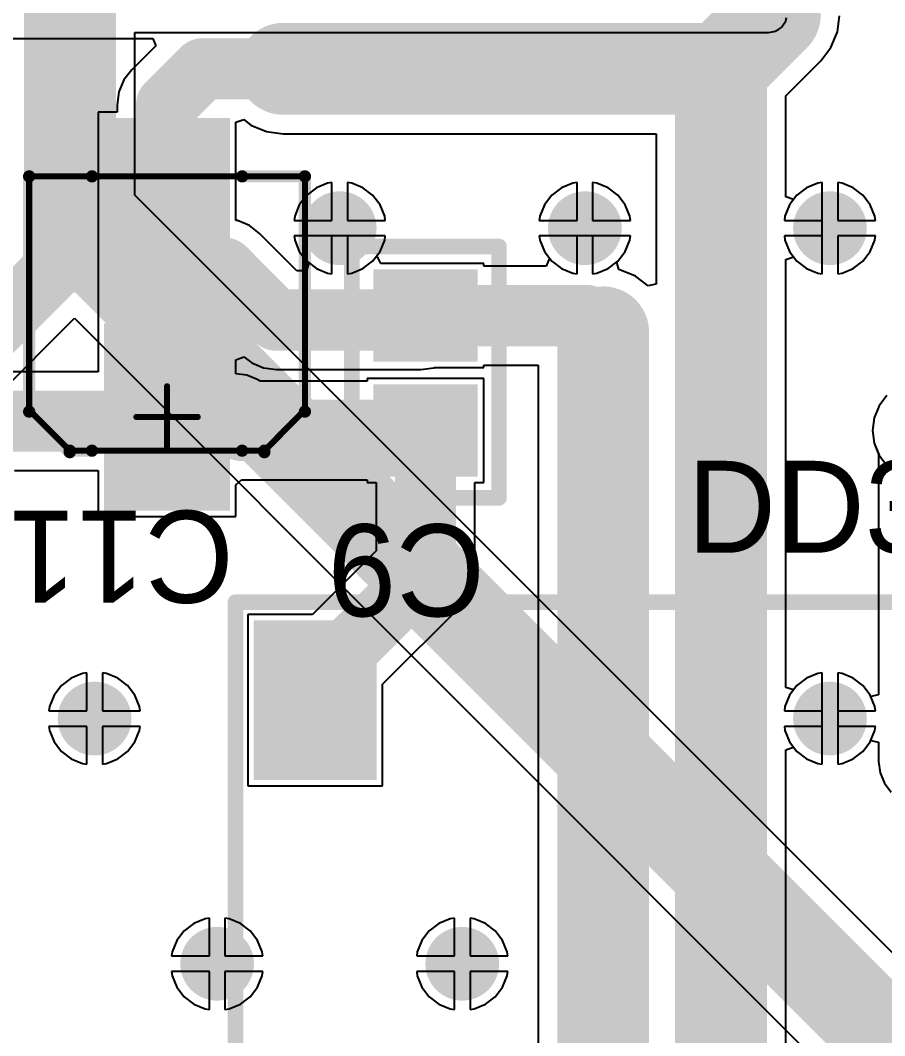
# Model space of a CAD drawing. Header units: millimetres. Extents: x -37 to 96, y -3 to 87.
# Drawn here: x 6.39 to 20.49, y 13.83 to 30.39 of the extents above; entities that cross this region are included whole.
import ezdxf

# ---------------------------------------------------------------- set-up
doc = ezdxf.new("R2010")
doc.units = ezdxf.units.MM
for name, color, linetype in [('BottomLayer', 5, 'Continuous'), ('BottomSolder', 6, 'Continuous'), ('Mechanical13', 56, 'Continuous'), ('Mechanical15', 56, 'Continuous'), ('MultiLayer', 9, 'Continuous'), ('TopLayer', 1, 'Continuous'), ('TopOverlay', 2, 'Continuous'), ('TopPaste', 8, 'Continuous'), ('TopSolder', 216, 'Continuous'), ('ViaHoleLayer', 16, 'Continuous')]:
    doc.layers.add(name, color=color, linetype=linetype)

# ---------------------------------------------------------------- blocks, each defined once
blk = doc.blocks.new('CAPAE4643X46M_2')
at = {"layer": 'Mechanical13', "const_width": 0.0999998}
for points in [[(0.11250168, 2.25000058), (-0.5499989, 1.5875)], [(0.08750045999999999, 2.25000058), (3.925001039999999, 2.25000058)], [(3.925001039999999, 2.25000058), (3.925001039999999, -2.25000058)], [(-0.5499989, 1.5875), (-0.5499989, -1.5875)], [(-0.5499989, -1.5875), (0.11250168, -2.25000058)], [(0.08750045999999999, -2.25000058), (3.925001039999999, -2.25000058)]]:
    blk.add_lwpolyline(points, dxfattribs=at)
at = {"layer": 'Mechanical13', "const_width": 0.0499999}
for points in [[(0.06250177999999999, 2.25000058, 1), (0.11249914, 2.25000058, 1)], [(0.087503, 2.25000058, 1), (0.13750036, 2.25000058, 1)], [(3.90000236, 2.25000058, 1), (3.94999972, 2.25000058, 1)], [(3.90000236, 2.25000058, 1), (3.94999972, 2.25000058, 1)], [(-0.57499758, 1.5875, 1), (-0.52500022, 1.5875, 1)], [(-0.57499758, 1.5875, 1), (-0.52500022, 1.5875, 1)], [(-0.57499758, -1.5875, 1), (-0.52500022, -1.5875, 1)], [(-0.57499758, -1.5875, 1), (-0.52500022, -1.5875, 1)], [(0.06250177999999999, -2.25000058, 1), (0.11249914, -2.25000058, 1)], [(0.087503, -2.25000058, 1), (0.13750036, -2.25000058, 1)], [(3.90000236, -2.25000058, 1), (3.94999972, -2.25000058, 1)], [(3.90000236, -2.25000058, 1), (3.94999972, -2.25000058, 1)]]:
    blk.add_lwpolyline(points, format="xyb", close=True, dxfattribs=at)
at = {"layer": 'Mechanical15', "const_width": 0.0999998}
for points in [[(0, 0.499999), (0, -0.50000154)], [(-0.50000154, 0), (0.499999, 0)]]:
    blk.add_lwpolyline(points, dxfattribs=at)
at = {"layer": 'Mechanical15', "const_width": 0.0499999}
for points in [[(-0.02499868, 0.499999, 1), (0.02499868, 0.499999, 1)], [(-0.52500022, 0, 1), (-0.47500286, 0, 1)], [(0.47500032, 0, 1), (0.5249976799999999, 0, 1)], [(-0.02499868, -0.50000154, 1), (0.02499868, -0.50000154, 1)]]:
    blk.add_lwpolyline(points, format="xyb", close=True, dxfattribs=at)
at = {"layer": 'TopLayer'}
for points in [[(1.42499842, -0.9249994199999999), (1.42499842, 0.9249994199999999), (-1.42499842, -0.9249994199999999), (-1.42499842, 0.9249994199999999)], [(4.77499934, -0.9249994199999999), (4.77499934, 0.9249994199999999), (1.9250025, -0.9249994199999999), (1.9250025, 0.9249994199999999)]]:
    blk.add_solid(points, dxfattribs=at)
at = {"layer": 'TopOverlay', "const_width": 0.1999996}
for points in [[(0.08750045999999999, 2.25000058), (-0.57500012, 1.5875)], [(0.08750045999999999, 2.25000058), (3.925001039999999, 2.25000058)], [(3.925001039999999, 2.25000058), (3.925001039999999, 1.22499882)], [(-0.5499989, 1.5875), (-0.5499989, 1.22499882)], [(-0.5499989, -1.22500136), (-0.5499989, -1.5875)], [(3.925001039999999, -1.22500136), (3.925001039999999, -2.25000058)], [(-0.57500012, -1.5875), (0.08750045999999999, -2.25000058)], [(0.08750045999999999, -2.25000058), (3.925001039999999, -2.25000058)]]:
    blk.add_lwpolyline(points, dxfattribs=at)
at = {"layer": 'TopOverlay', "const_width": 0.0999998}
for points in [[(0.03750056, 2.25000058, 1), (0.13750036, 2.25000058, 1)], [(0.03750056, 2.25000058, 1), (0.13750036, 2.25000058, 1)], [(3.87500114, 2.25000058, 1), (3.97500094, 2.25000058, 1)], [(3.87500114, 2.25000058, 1), (3.97500094, 2.25000058, 1)], [(-0.62500002, 1.5875, 1), (-0.52500022, 1.5875, 1)], [(-0.5999987999999999, 1.5875, 1), (-0.499999, 1.5875, 1)], [(-0.5999987999999999, 1.22499882, 1), (-0.499999, 1.22499882, 1)], [(3.87500114, 1.22499882, 1), (3.97500094, 1.22499882, 1)], [(-0.5999987999999999, -1.22500136, 1), (-0.499999, -1.22500136, 1)], [(3.87500114, -1.22500136, 1), (3.97500094, -1.22500136, 1)], [(-0.62500002, -1.5875, 1), (-0.52500022, -1.5875, 1)], [(-0.5999987999999999, -1.5875, 1), (-0.499999, -1.5875, 1)], [(0.03750056, -2.25000058, 1), (0.13750036, -2.25000058, 1)], [(0.03750056, -2.25000058, 1), (0.13750036, -2.25000058, 1)], [(3.87500114, -2.25000058, 1), (3.97500094, -2.25000058, 1)], [(3.87500114, -2.25000058, 1), (3.97500094, -2.25000058, 1)]]:
    blk.add_lwpolyline(points, format="xyb", close=True, dxfattribs=at)
at = {"layer": 'TopPaste'}
for points in [[(1.42499842, -0.9249994199999999), (1.42499842, 0.9249994199999999), (-1.42499842, -0.9249994199999999), (-1.42499842, 0.9249994199999999)], [(4.77499934, -0.9249994199999999), (4.77499934, 0.9249994199999999), (1.9250025, -0.9249994199999999), (1.9250025, 0.9249994199999999)]]:
    blk.add_solid(points, dxfattribs=at)
at = {"layer": 'TopSolder'}
for points in [[(1.52659842, -1.02659942), (1.52659842, 1.02659942), (-1.52659842, -1.02659942), (-1.52659842, 1.02659942)], [(4.876599339999999, -1.02659942), (4.876599339999999, 1.02659942), (1.8234025, -1.02659942), (1.8234025, 1.02659942)]]:
    blk.add_solid(points, dxfattribs=at)
blk = doc.blocks.new('C_________0805_3')
at = {"layer": 'TopLayer'}
for points in [[(-0.6499986999999999, -0.7499985), (0.6499986999999999, -0.7499985), (-0.6499986999999999, 0.7499985), (0.6499986999999999, 0.7499985)], [(1.2250039, -0.7499985), (2.5250013, -0.7499985), (1.2250039, 0.7499985), (2.5250013, 0.7499985)]]:
    blk.add_solid(points, dxfattribs=at)
at = {"layer": 'TopOverlay', "const_width": 0.254}
for points in [[(-1.09999272, 1.20000268), (-1.09999526, -1.20000014)], [(-1.09999272, 1.20000268), (2.99999908, 1.20000014)], [(2.99999908, 1.20000014), (3.00000162, -1.19999506)], [(-1.09999526, -1.20000014), (2.00000362, -1.20000014)], [(3.00000162, -1.19999506), (2.00000362, -1.20000014)]]:
    blk.add_lwpolyline(points, dxfattribs=at)
at = {"layer": 'TopOverlay', "const_width": 0.127}
for points in [[(-1.16349272, 1.20000268, 1), (-1.03649272, 1.20000268, 1)], [(-1.16349272, 1.20000268, 1), (-1.03649272, 1.20000268, 1)], [(2.93649908, 1.20000014, 1), (3.06349908, 1.20000014, 1)], [(2.93649908, 1.20000014, 1), (3.06349908, 1.20000014, 1)], [(-1.16349526, -1.20000014, 1), (-1.03649526, -1.20000014, 1)], [(-1.16349526, -1.20000014, 1), (-1.03649526, -1.20000014, 1)], [(1.93650362, -1.20000014, 1), (2.06350362, -1.20000014, 1)], [(1.93650362, -1.20000014, 1), (2.06350362, -1.20000014, 1)], [(2.93650162, -1.19999506, 1), (3.06350162, -1.19999506, 1)], [(2.93650162, -1.19999506, 1), (3.06350162, -1.19999506, 1)]]:
    blk.add_lwpolyline(points, format="xyb", close=True, dxfattribs=at)
at = {"layer": 'TopPaste'}
for points in [[(-0.6499986999999999, -0.7499985), (0.6499986999999999, -0.7499985), (-0.6499986999999999, 0.7499985), (0.6499986999999999, 0.7499985)], [(1.2250039, -0.7499985), (2.5250013, -0.7499985), (1.2250039, 0.7499985), (2.5250013, 0.7499985)]]:
    blk.add_solid(points, dxfattribs=at)
at = {"layer": 'TopSolder'}
for points in [[(-0.7515987, -0.8515985), (0.7515987, -0.8515985), (-0.7515987, 0.8515985), (0.7515987, 0.8515985)], [(1.1234039, -0.8515985), (2.6266013, -0.8515985), (1.1234039, 0.8515985), (2.6266013, 0.8515985)]]:
    blk.add_solid(points, dxfattribs=at)
blk = doc.blocks.new('TMR1SM_SMD_27')
at = {"layer": 'TopLayer'}
blk.add_solid([(-17.30000096, -0.8999982), (-14.90000068, -0.8999982), (-17.30000096, 0.8999982), (-14.90000068, 0.8999982)], dxfattribs=at)
at = {"layer": 'TopOverlay', "const_width": 0.254}
for points in [[(-17.70000016, -1.29999994), (-17.70000016, 16.50000002)], [(-17.20000116, -1.29999994), (-17.70000016, -1.29999994)], [(1.59999934, -1.29999994), (-17.20000116, -1.29999994)]]:
    blk.add_lwpolyline(points, dxfattribs=at)
at = {"layer": 'TopOverlay', "const_width": 0.127}
for points in [[(-17.76350016, -1.29999994, 1), (-17.63650016, -1.29999994, 1)], [(-17.76350016, -1.29999994, 1), (-17.63650016, -1.29999994, 1)], [(-17.26350116, -1.29999994, 1), (-17.13650116, -1.29999994, 1)], [(-17.26350116, -1.29999994, 1), (-17.13650116, -1.29999994, 1)]]:
    blk.add_lwpolyline(points, format="xyb", close=True, dxfattribs=at)
at = {"layer": 'TopPaste'}
blk.add_solid([(-17.30000096, -0.8999982), (-14.90000068, -0.8999982), (-17.30000096, 0.8999982), (-14.90000068, 0.8999982)], dxfattribs=at)
at = {"layer": 'TopSolder'}
blk.add_solid([(-17.40160096, -1.0015982), (-14.79840068, -1.0015982), (-17.40160096, 1.0015982), (-14.79840068, 1.0015982)], dxfattribs=at)

msp = doc.modelspace()

# ---------------------------------------------------------------- linework, layer by layer
at = {"layer": 'BottomLayer'}
for p, q in [((18.81628952, 30.28371134), (18.84820462, 30.33147858)), ((18.84820462, 30.33147858), (18.88078774, 30.3786794)), ((18.88078774, 30.3786794), (18.88128304, 30.38098572)), ((18.88128304, 30.38098572), (18.88259368, 30.3829466)), ((18.88259368, 30.3829466), (18.89379508, 30.43925586)), ((8.25905892, 27.53867746), (8.25905892, 30.194123)), ((8.25905892, 30.194123), (18.6000009, 30.194123)), ((18.6000009, 30.194123), (18.65635842, 30.20533456)), ((18.65635842, 30.20533456), (18.71275912, 30.21566728)), ((18.71275912, 30.21566728), (18.71473778, 30.21694743999999)), ((18.71473778, 30.21694743999999), (18.71705426, 30.21740718)), ((18.71705426, 30.21740718), (18.76483166, 30.2493299)), ((18.76483166, 30.2493299), (18.81298752, 30.28046014)), ((18.81298752, 30.28046014), (18.8143261, 30.2824007)), ((18.8143261, 30.2824007), (18.81628952, 30.28371134)), ((11.40315982, 27.73458512), (11.21974134, 27.65860864)), ((11.47299458, 27.74377992), (11.40315982, 27.73458512)), ((11.47299458, 27.12699172), (11.47299458, 27.74377992)), ((11.79682934, 27.73458512), (11.72699458, 27.74377992)), ((11.72699458, 27.74377992), (11.72699458, 27.12699172)), ((11.98024782, 27.65860864), (11.79682934, 27.73458512)), ((15.40315944, 27.73458512), (15.21974096, 27.65860864)), ((15.4729942, 27.74377992), (15.40315944, 27.73458512)), ((15.4729942, 27.12699172), (15.4729942, 27.74377992)), ((15.79682896, 27.73458512), (15.7269942, 27.74377992)), ((15.7269942, 27.74377992), (15.7269942, 27.12699172)), ((15.98024744, 27.65860864), (15.79682896, 27.73458512)), ((19.40315906, 27.73458512), (19.21974058, 27.65860864)), ((19.47299382, 27.74377992), (19.40315906, 27.73458512)), ((19.47299382, 27.12699172), (19.47299382, 27.74377992)), ((19.79682858, 27.73458512), (19.72699382, 27.74377992)), ((19.72699382, 27.74377992), (19.72699382, 27.12699172)), ((19.98024706, 27.65860864), (19.79682858, 27.73458512)), ((20.72143684, 15.076297), (8.25905892, 27.53867746)), ((11.06223594, 27.53775036), (10.94137766, 27.38024496)), ((11.21974134, 27.65860864), (11.06223594, 27.53775036)), ((12.13775322, 27.53775036), (11.98024782, 27.65860864)), ((12.2586115, 27.38024496), (12.13775322, 27.53775036)), ((15.06223556, 27.53775036), (14.94137728, 27.38024496)), ((15.21974096, 27.65860864), (15.06223556, 27.53775036)), ((16.13775284, 27.53775036), (15.98024744, 27.65860864)), ((16.25861112, 27.38024496), (16.13775284, 27.53775036)), ((19.06223518, 27.53775036), (18.9413769, 27.38024496)), ((19.21974058, 27.65860864), (19.06223518, 27.53775036)), ((20.13775246, 27.53775036), (19.98024706, 27.65860864)), ((20.25861074, 27.38024496), (20.13775246, 27.53775036)), ((10.94137766, 27.38024496), (10.86540118, 27.19682648)), ((12.33458798, 27.19682648), (12.2586115, 27.38024496)), ((14.94137728, 27.38024496), (14.8654008, 27.19682648)), ((16.3345876, 27.19682648), (16.25861112, 27.38024496)), ((18.9413769, 27.38024496), (18.86540042, 27.19682648)), ((20.33458722, 27.19682648), (20.25861074, 27.38024496)), ((10.86540118, 27.19682648), (10.85620638, 27.12699172)), ((12.34378278, 27.12699172), (12.33458798, 27.19682648)), ((14.8654008, 27.19682648), (14.856206, 27.12699172)), ((16.3437824, 27.12699172), (16.3345876, 27.19682648)), ((18.86540042, 27.19682648), (18.85620562, 27.12699172)), ((20.34378202, 27.12699172), (20.33458722, 27.19682648)), ((10.85620638, 27.12699172), (11.47299458, 27.12699172)), ((11.72699458, 27.12699172), (12.34378278, 27.12699172)), ((14.856206, 27.12699172), (15.4729942, 27.12699172)), ((15.7269942, 27.12699172), (16.3437824, 27.12699172)), ((18.85620562, 27.12699172), (19.47299382, 27.12699172)), ((19.72699382, 27.12699172), (20.34378202, 27.12699172)), ((11.47299458, 26.87299172), (10.85620638, 26.87299172)), ((10.85620638, 26.87299172), (10.86540118, 26.80315696)), ((11.47299458, 26.25620352), (11.47299458, 26.87299172)), ((12.34378278, 26.87299172), (11.72699458, 26.87299172)), ((11.72699458, 26.87299172), (11.72699458, 26.25620352)), ((12.33458798, 26.80315696), (12.34378278, 26.87299172)), ((15.4729942, 26.87299172), (14.856206, 26.87299172)), ((14.856206, 26.87299172), (14.8654008, 26.80315696)), ((15.4729942, 26.25620352), (15.4729942, 26.87299172)), ((16.3437824, 26.87299172), (15.7269942, 26.87299172)), ((15.7269942, 26.87299172), (15.7269942, 26.25620352)), ((16.3345876, 26.80315696), (16.3437824, 26.87299172)), ((19.47299382, 26.87299172), (18.85620562, 26.87299172)), ((18.85620562, 26.87299172), (18.86540042, 26.80315696)), ((19.47299382, 26.25620352), (19.47299382, 26.87299172)), ((20.34378202, 26.87299172), (19.72699382, 26.87299172)), ((19.72699382, 26.87299172), (19.72699382, 26.25620352)), ((20.33458722, 26.80315696), (20.34378202, 26.87299172)), ((10.86540118, 26.80315696), (10.94137766, 26.61973848)), ((12.2586115, 26.61973848), (12.33458798, 26.80315696)), ((14.8654008, 26.80315696), (14.94137728, 26.61973848)), ((16.25861112, 26.61973848), (16.3345876, 26.80315696)), ((18.86540042, 26.80315696), (18.9413769, 26.61973848)), ((20.25861074, 26.61973848), (20.33458722, 26.80315696)), ((10.94137766, 26.61973848), (11.06223594, 26.46223308)), ((12.13775322, 26.46223308), (12.2586115, 26.61973848)), ((14.94137728, 26.61973848), (15.06223556, 26.46223308)), ((16.13775284, 26.46223308), (16.25861112, 26.61973848)), ((18.9413769, 26.61973848), (19.06223518, 26.46223308)), ((20.13775246, 26.46223308), (20.25861074, 26.61973848)), ((11.06223594, 26.46223308), (11.21974134, 26.3413748)), ((11.21974134, 26.3413748), (11.40315982, 26.26539832)), ((11.79682934, 26.26539832), (11.98024782, 26.3413748)), ((11.98024782, 26.3413748), (12.13775322, 26.46223308)), ((15.06223556, 26.46223308), (15.21974096, 26.3413748)), ((15.21974096, 26.3413748), (15.40315944, 26.26539832)), ((15.79682896, 26.26539832), (15.98024744, 26.3413748)), ((15.98024744, 26.3413748), (16.13775284, 26.46223308)), ((19.06223518, 26.46223308), (19.21974058, 26.3413748)), ((19.21974058, 26.3413748), (19.40315906, 26.26539832)), ((19.79682858, 26.26539832), (19.98024706, 26.3413748)), ((19.98024706, 26.3413748), (20.13775246, 26.46223308)), ((11.40315982, 26.26539832), (11.47299458, 26.25620352)), ((11.72699458, 26.25620352), (11.79682934, 26.26539832)), ((15.40315944, 26.26539832), (15.4729942, 26.25620352)), ((15.7269942, 26.25620352), (15.79682896, 26.26539832)), ((19.40315906, 26.26539832), (19.47299382, 26.25620352)), ((19.72699382, 26.25620352), (19.79682858, 26.26539832)), ((4.97051838, 23.22938712), (7.27169742, 25.53056616)), ((7.27169742, 25.53056616), (28.7482026, 4.05406352)), ((20.5294357, 24.27056614), (20.4012038, 24.10345192)), ((20.4012038, 24.10345192), (20.32059436, 23.9088422)), ((20.32059436, 23.9088422), (20.29309886, 23.70000086)), ((20.29309886, 23.70000086), (20.32059436, 23.49115952)), ((20.32059436, 23.49115952), (20.39396226, 23.31403262)), ((20.39396226, 23.31403262), (20.39396226, 19.38534858)), ((7.4031602, 19.73458588), (7.219741719999999, 19.6586094)), ((7.472994959999999, 19.74378068), (7.4031602, 19.73458588)), ((7.472994959999999, 19.12699248), (7.472994959999999, 19.74378068)), ((7.79682972, 19.73458588), (7.72699496, 19.74378068)), ((7.72699496, 19.74378068), (7.72699496, 19.12699248)), ((7.980248199999999, 19.6586094), (7.79682972, 19.73458588)), ((19.40315906, 19.73458588), (19.21974058, 19.6586094)), ((19.47299382, 19.74378068), (19.40315906, 19.73458588)), ((19.47299382, 19.12699248), (19.47299382, 19.74378068)), ((19.79682858, 19.73458588), (19.72699382, 19.74378068)), ((19.72699382, 19.74378068), (19.72699382, 18.99999248)), ((19.98024706, 19.6586094), (19.79682858, 19.73458588)), ((7.219741719999999, 19.6586094), (7.062236319999999, 19.53775112)), ((8.1377536, 19.53775112), (7.980248199999999, 19.6586094)), ((19.21974058, 19.6586094), (19.06223518, 19.53775112)), ((20.13775246, 19.53775112), (19.98024706, 19.6586094)), ((7.062236319999999, 19.53775112), (6.941378039999999, 19.38024572)), ((8.25861188, 19.38024572), (8.1377536, 19.53775112)), ((19.06223518, 19.53775112), (18.9413769, 19.38024572)), ((20.25861074, 19.38024572), (20.13775246, 19.53775112)), ((20.39396226, 19.38534858), (20.26696226, 19.36008574)), ((6.941378039999999, 19.38024572), (6.86540156, 19.19682724)), ((8.33458836, 19.19682724), (8.25861188, 19.38024572)), ((18.9413769, 19.38024572), (18.86540042, 19.19682724)), ((20.26696226, 19.36008574), (20.25861074, 19.38024572)), ((6.86540156, 19.19682724), (6.856206759999999, 19.12699248)), ((6.856206759999999, 19.12699248), (7.472994959999999, 19.12699248)), ((7.72699496, 19.12699248), (8.34378316, 19.12699248)), ((8.34378316, 19.12699248), (8.33458836, 19.19682724)), ((18.86540042, 19.19682724), (18.85620562, 19.12699248)), ((18.85620562, 19.12699248), (19.47299382, 19.12699248)), ((19.72699382, 18.99999248), (19.72699382, 18.25620428)), ((7.472994959999999, 18.87299248), (6.856206759999999, 18.87299248)), ((6.856206759999999, 18.87299248), (6.86540156, 18.80315772)), ((6.86540156, 18.80315772), (6.941378039999999, 18.61973924)), ((7.472994959999999, 18.25620428), (7.472994959999999, 18.87299248)), ((8.34378316, 18.87299248), (7.72699496, 18.87299248)), ((7.72699496, 18.87299248), (7.72699496, 18.25620428)), ((8.25861188, 18.61973924), (8.33458836, 18.80315772)), ((8.33458836, 18.80315772), (8.34378316, 18.87299248)), ((19.47299382, 18.87299248), (18.85620562, 18.87299248)), ((18.85620562, 18.87299248), (18.86540042, 18.80315772)), ((18.86540042, 18.80315772), (18.9413769, 18.61973924)), ((19.47299382, 18.25620428), (19.47299382, 18.87299248)), ((6.941378039999999, 18.61973924), (7.062236319999999, 18.46223384)), ((8.1377536, 18.46223384), (8.25861188, 18.61973924)), ((18.9413769, 18.61973924), (19.06223518, 18.46223384)), ((20.13775246, 18.46223384), (20.25861074, 18.61973924)), ((20.25861074, 18.61973924), (20.26696226, 18.63989922)), ((20.26696226, 18.63989922), (20.39396226, 18.61463638)), ((20.39396226, 18.61463638), (20.39396226, 18.29999896)), ((7.062236319999999, 18.46223384), (7.219741719999999, 18.34137556)), ((7.980248199999999, 18.34137556), (8.1377536, 18.46223384)), ((19.06223518, 18.46223384), (19.21974058, 18.34137556)), ((19.98024706, 18.34137556), (20.13775246, 18.46223384)), ((7.219741719999999, 18.34137556), (7.4031602, 18.26539908)), ((7.4031602, 18.26539908), (7.472994959999999, 18.25620428)), ((7.72699496, 18.25620428), (7.79682972, 18.26539908)), ((7.79682972, 18.26539908), (7.980248199999999, 18.34137556)), ((19.21974058, 18.34137556), (19.40315906, 18.26539908)), ((19.40315906, 18.26539908), (19.47299382, 18.25620428)), ((19.72699382, 18.25620428), (19.79682858, 18.26539908)), ((19.79682858, 18.26539908), (19.98024706, 18.34137556)), ((20.39396226, 18.29999896), (20.41802114, 18.11726374)), ((20.41802114, 18.11726374), (20.4885544, 17.9469796)), ((20.4885544, 17.9469796), (20.60075636, 17.80075434)), ((9.47299604, 15.74378106), (9.403161279999999, 15.73458626)), ((9.47299604, 15.12699286), (9.47299604, 15.74378106)), ((9.796830799999999, 15.73458626), (9.72699604, 15.74378106)), ((9.72699604, 15.74378106), (9.72699604, 15.12699286)), ((13.47299566, 15.74378106), (13.4031609, 15.73458626)), ((13.47299566, 15.12699286), (13.47299566, 15.74378106)), ((13.79683042, 15.73458626), (13.72699566, 15.74378106)), ((13.72699566, 15.74378106), (13.72699566, 15.12699286)), ((9.2197428, 15.65860978), (9.062237399999999, 15.5377515)), ((9.403161279999999, 15.73458626), (9.2197428, 15.65860978)), ((9.980249279999999, 15.65860978), (9.796830799999999, 15.73458626)), ((10.13775468, 15.5377515), (9.980249279999999, 15.65860978)), ((13.21974242, 15.65860978), (13.06223702, 15.5377515)), ((13.4031609, 15.73458626), (13.21974242, 15.65860978)), ((13.9802489, 15.65860978), (13.79683042, 15.73458626)), ((14.1377543, 15.5377515), (13.9802489, 15.65860978)), ((9.062237399999999, 15.5377515), (8.94137912, 15.3802461)), ((10.25861296, 15.3802461), (10.13775468, 15.5377515)), ((13.06223702, 15.5377515), (12.94137874, 15.3802461)), ((14.25861258, 15.3802461), (14.1377543, 15.5377515)), ((8.94137912, 15.3802461), (8.86540264, 15.19682762)), ((10.33458944, 15.19682762), (10.25861296, 15.3802461)), ((12.94137874, 15.3802461), (12.86540226, 15.19682762)), ((14.33458906, 15.19682762), (14.25861258, 15.3802461)), ((8.86540264, 15.19682762), (8.85620784, 15.12699286)), ((8.85620784, 15.12699286), (9.47299604, 15.12699286)), ((9.72699604, 15.12699286), (10.34378424, 15.12699286)), ((10.34378424, 15.12699286), (10.33458944, 15.19682762)), ((12.86540226, 15.19682762), (12.85620746, 15.12699286)), ((12.85620746, 15.12699286), (13.47299566, 15.12699286)), ((13.72699566, 15.12699286), (14.34378386, 15.12699286)), ((14.34378386, 15.12699286), (14.33458906, 15.19682762)), ((9.47299604, 14.87299286), (8.85620784, 14.87299286)), ((8.85620784, 14.87299286), (8.86540264, 14.8031581)), ((8.86540264, 14.8031581), (8.94137912, 14.61973962)), ((9.47299604, 14.25620466), (9.47299604, 14.87299286)), ((10.34378424, 14.87299286), (9.72699604, 14.87299286)), ((9.72699604, 14.87299286), (9.72699604, 14.25620466)), ((10.25861296, 14.61973962), (10.33458944, 14.8031581)), ((10.33458944, 14.8031581), (10.34378424, 14.87299286)), ((13.47299566, 14.87299286), (12.85620746, 14.87299286)), ((12.85620746, 14.87299286), (12.86540226, 14.8031581)), ((12.86540226, 14.8031581), (12.94137874, 14.61973962)), ((13.47299566, 14.25620466), (13.47299566, 14.87299286)), ((14.34378386, 14.87299286), (13.72699566, 14.87299286)), ((13.72699566, 14.87299286), (13.72699566, 14.25620466)), ((14.25861258, 14.61973962), (14.33458906, 14.8031581)), ((14.33458906, 14.8031581), (14.34378386, 14.87299286)), ((8.94137912, 14.61973962), (9.062237399999999, 14.46223422)), ((10.13775468, 14.46223422), (10.25861296, 14.61973962)), ((12.94137874, 14.61973962), (13.06223702, 14.46223422)), ((14.1377543, 14.46223422), (14.25861258, 14.61973962)), ((9.062237399999999, 14.46223422), (9.2197428, 14.34137594)), ((9.980249279999999, 14.34137594), (10.13775468, 14.46223422)), ((13.06223702, 14.46223422), (13.21974242, 14.34137594)), ((13.9802489, 14.34137594), (14.1377543, 14.46223422)), ((9.2197428, 14.34137594), (9.403161279999999, 14.26539946)), ((9.403161279999999, 14.26539946), (9.47299604, 14.25620466)), ((9.72699604, 14.25620466), (9.796830799999999, 14.26539946)), ((9.796830799999999, 14.26539946), (9.980249279999999, 14.34137594)), ((13.21974242, 14.34137594), (13.4031609, 14.26539946)), ((13.4031609, 14.26539946), (13.47299566, 14.25620466)), ((13.72699566, 14.25620466), (13.79683042, 14.26539946)), ((13.79683042, 14.26539946), (13.9802489, 14.34137594))]:
    msp.add_line(p, q, dxfattribs=at)
for points, const_width in [([(7.20000084, 27.09999914), (7.20000084, 42.52131958)], 1.49999954), ([(7.20000084, 26.69999994), (7.20000084, 27.09999914)], 1.49999954), ([(7.20000084, 27.09999914), (29.69999902, 4.60000096)], 1.49999954), ([(7.20000084, 26.60000014), (7.20000084, 26.69999994)], 1.00000054), ([(4.3999531, 23.7999524), (7.20000084, 26.60000014)], 1.00000054)]:
    msp.add_lwpolyline(points, dxfattribs=dict(at, const_width=const_width))
for points, const_width in [([(6.82500032, 27.09999914, 1), (7.57500136, 27.09999914, 1)], 0.7499985), ([(6.82500032, 27.09999914, 1), (7.57500136, 27.09999914, 1)], 0.7499985), ([(6.82500032, 27.09999914, 1), (7.57500136, 27.09999914, 1)], 0.7499985), ([(11.34999508, 26.99999172, 1), (11.84999408, 26.99999172, 1)], 0.499999), ([(15.3499947, 26.99999172, 1), (15.8499937, 26.99999172, 1)], 0.499999), ([(19.34999432, 26.99999172, 1), (19.84999332, 26.99999172, 1)], 0.499999), ([(6.82500032, 26.69999994, 1), (7.57500136, 26.69999994, 1)], 0.7499985), ([(6.950001339999999, 26.69999994, 1), (7.450000339999999, 26.69999994, 1)], 0.499999), ([(6.950001339999999, 26.60000014, 1), (7.450000339999999, 26.60000014, 1)], 0.499999), ([(6.950001339999999, 26.60000014, 1), (7.450000339999999, 26.60000014, 1)], 0.499999), ([(7.34999546, 18.99999248, 1), (7.84999446, 18.99999248, 1)], 0.499999), ([(19.34999432, 18.99999248, 1), (19.84999332, 18.99999248, 1)], 0.499999), ([(9.34999654, 14.99999286, 1), (9.84999554, 14.99999286, 1)], 0.499999), ([(13.34999616, 14.99999286, 1), (13.84999516, 14.99999286, 1)], 0.499999)]:
    msp.add_lwpolyline(points, format="xyb", close=True, dxfattribs=dict(at, const_width=const_width))
at = {"layer": 'BottomSolder', "const_width": 0.601599}
for points in [[(11.29919508, 26.99999172, 1), (11.90079408, 26.99999172, 1)], [(15.2991947, 26.99999172, 1), (15.9007937, 26.99999172, 1)], [(19.29919432, 26.99999172, 1), (19.90079332, 26.99999172, 1)], [(7.29919546, 18.99999248, 1), (7.90079446, 18.99999248, 1)], [(19.29919432, 18.99999248, 1), (19.90079332, 18.99999248, 1)], [(9.299196539999999, 14.99999286, 1), (9.900795539999999, 14.99999286, 1)], [(13.29919616, 14.99999286, 1), (13.90079516, 14.99999286, 1)]]:
    msp.add_lwpolyline(points, format="xyb", close=True, dxfattribs=at)
at = {"layer": 'MultiLayer', "const_width": 0.499999}
for points in [[(11.34999508, 26.99999172, 1), (11.84999408, 26.99999172, 1)], [(15.3499947, 26.99999172, 1), (15.8499937, 26.99999172, 1)], [(19.34999432, 26.99999172, 1), (19.84999332, 26.99999172, 1)], [(7.34999546, 18.99999248, 1), (7.84999446, 18.99999248, 1)], [(19.34999432, 18.99999248, 1), (19.84999332, 18.99999248, 1)], [(9.34999654, 14.99999286, 1), (9.84999554, 14.99999286, 1)], [(13.34999616, 14.99999286, 1), (13.84999516, 14.99999286, 1)]]:
    msp.add_lwpolyline(points, format="xyb", close=True, dxfattribs=at)
at = {"layer": 'TopLayer'}
for p, q in [((19.722973, 30.2045751), (19.75737222, 30.46585728)), ((19.61717184, 29.94915016), (19.722973, 30.2045751)), ((0.09509506, 30.0941232), (8.54987368, 30.0941232)), ((8.54987368, 30.0941232), (8.59847658, 29.97679043999999)), ((8.59847658, 29.97679043999999), (8.20646314, 29.584777)), ((19.4488689, 29.729811), (19.61717184, 29.94915016)), ((18.8803788, 29.1613209), (19.44885874, 29.72980338)), ((19.44885874, 29.72980338), (19.4488689, 29.729811)), ((8.20646314, 29.584777), (8.07823124, 29.41766278)), ((8.07823124, 29.41766278), (7.9976218, 29.22305306)), ((7.9976218, 29.22305306), (7.9701263, 29.01421172)), ((18.8803788, 27.50937348), (18.8803788, 29.1613209)), ((7.9701263, 29.01421172), (7.9701263, 28.89546926)), ((7.9701263, 28.89546926), (7.65783076, 28.89546926)), ((7.65783076, 28.89546926), (7.65783076, 25.67246834)), ((9.907828799999999, 28.72750668), (10.0348288, 28.77054952)), ((9.907828799999999, 27.12801026), (9.907828799999999, 28.72750668)), ((10.0348288, 28.77054952), (10.14915166, 28.68282808)), ((10.14915166, 28.68282808), (10.4045766, 28.57702692)), ((10.4045766, 28.57702692), (10.6786807, 28.54094114)), ((10.6786807, 28.54094114), (16.76226264, 28.54094114)), ((16.76226264, 28.54094114), (16.76226264, 26.0873621)), ((11.40315982, 27.73458512), (11.21974134, 27.65860864)), ((11.47299458, 27.74377992), (11.40315982, 27.73458512)), ((11.47299458, 27.12699172), (11.47299458, 27.74377992)), ((11.79682934, 27.73458512), (11.72699458, 27.74377992)), ((11.72699458, 27.74377992), (11.72699458, 27.12699172)), ((11.98024782, 27.65860864), (11.79682934, 27.73458512)), ((15.40315944, 27.73458512), (15.21974096, 27.65860864)), ((15.4729942, 27.74377992), (15.40315944, 27.73458512)), ((15.4729942, 27.12699172), (15.4729942, 27.74377992)), ((15.79682896, 27.73458512), (15.7269942, 27.74377992)), ((15.7269942, 27.74377992), (15.7269942, 27.12699172)), ((15.98024744, 27.65860864), (15.79682896, 27.73458512)), ((19.40315906, 27.73458512), (19.21974058, 27.65860864)), ((19.47299382, 27.74377992), (19.40315906, 27.73458512)), ((19.47299382, 26.99999172), (19.47299382, 27.74377992)), ((19.79682858, 27.73458512), (19.72699382, 27.74377992)), ((19.72699382, 27.74377992), (19.72699382, 27.12699172)), ((19.98024706, 27.65860864), (19.79682858, 27.73458512)), ((11.06223594, 27.53775036), (10.94137766, 27.38024496)), ((11.21974134, 27.65860864), (11.06223594, 27.53775036)), ((12.13775322, 27.53775036), (11.98024782, 27.65860864)), ((12.2586115, 27.38024496), (12.13775322, 27.53775036)), ((15.06223556, 27.53775036), (14.94137728, 27.38024496)), ((15.21974096, 27.65860864), (15.06223556, 27.53775036)), ((16.13775284, 27.53775036), (15.98024744, 27.65860864)), ((16.25861112, 27.38024496), (16.13775284, 27.53775036)), ((19.0073788, 27.46626206), (18.8803788, 27.50937348)), ((19.06223518, 27.53775036), (19.0073788, 27.46626206)), ((19.21974058, 27.65860864), (19.06223518, 27.53775036)), ((20.13775246, 27.53775036), (19.98024706, 27.65860864)), ((20.25861074, 27.38024496), (20.13775246, 27.53775036)), ((10.94137766, 27.38024496), (10.86540118, 27.19682648)), ((12.33458798, 27.19682648), (12.2586115, 27.38024496)), ((14.94137728, 27.38024496), (14.8654008, 27.19682648)), ((16.3345876, 27.19682648), (16.25861112, 27.38024496)), ((20.33458722, 27.19682648), (20.25861074, 27.38024496)), ((10.86540118, 27.19682648), (10.85620638, 27.12699172)), ((12.34378278, 27.12699172), (12.33458798, 27.19682648)), ((14.8654008, 27.19682648), (14.856206, 27.12699172)), ((16.3437824, 27.12699172), (16.3345876, 27.19682648)), ((20.34378202, 27.12699172), (20.33458722, 27.19682648)), ((9.931613359999998, 27.12487844), (9.907828799999999, 27.12801026)), ((10.12622308, 27.044269), (9.931613359999998, 27.12487844)), ((10.2933373, 26.9160371), (10.12622308, 27.044269)), ((10.85620638, 27.12699172), (11.47299458, 27.12699172)), ((11.72699458, 27.12699172), (12.34378278, 27.12699172)), ((14.856206, 27.12699172), (15.4729942, 27.12699172)), ((15.7269942, 27.12699172), (16.3437824, 27.12699172)), ((19.72699382, 27.12699172), (20.34378202, 27.12699172)), ((10.90247502, 26.30690192), (10.2933373, 26.9160371)), ((12.34378278, 26.87299172), (10.85620638, 26.87299172)), ((10.85620638, 26.87299172), (10.86540118, 26.80315696)), ((12.33458798, 26.80315696), (12.34378278, 26.87299172)), ((16.3437824, 26.87299172), (14.856206, 26.87299172)), ((14.856206, 26.87299172), (14.8654008, 26.80315696)), ((16.3345876, 26.80315696), (16.3437824, 26.87299172)), ((19.47299382, 26.25620352), (19.47299382, 26.99999172)), ((20.34378202, 26.87299172), (19.72699382, 26.87299172)), ((19.72699382, 26.87299172), (19.72699382, 26.25620352)), ((20.33458722, 26.80315696), (20.34378202, 26.87299172)), ((10.86540118, 26.80315696), (10.94137766, 26.61973848)), ((12.2586115, 26.61973848), (12.33458798, 26.80315696)), ((14.8654008, 26.80315696), (14.94137728, 26.61973848)), ((16.25861112, 26.61973848), (16.3345876, 26.80315696)), ((20.25861074, 26.61973848), (20.33458722, 26.80315696)), ((10.94137766, 26.61973848), (11.06223594, 26.46223308)), ((12.20663802, 26.5520043), (12.2586115, 26.61973848)), ((12.26926934, 26.4250043), (12.20663802, 26.5520043)), ((14.94137728, 26.61973848), (15.02641902, 26.50890812)), ((15.02641902, 26.50890812), (14.966696, 26.38190812)), ((16.13775284, 26.46223308), (16.25861112, 26.61973848)), ((18.8803788, 26.49060996), (19.0073788, 26.53372138)), ((19.0073788, 26.53372138), (19.06223518, 26.46223308)), ((20.13775246, 26.46223308), (20.25861074, 26.61973848)), ((11.09915738, 26.43390192), (11.05604596, 26.30690192)), ((11.06223594, 26.46223308), (11.09915738, 26.43390192)), ((13.9499975, 26.4250043), (12.26926934, 26.4250043)), ((13.9499975, 26.38190812), (13.9499975, 26.4250043)), ((14.966696, 26.38190812), (13.9499975, 26.38190812)), ((16.11981282, 26.44846628), (16.13775284, 26.46223308)), ((16.15268296, 26.3257919), (16.11981282, 26.44846628)), ((18.8803788, 19.50937424), (18.8803788, 26.49060996)), ((19.06223518, 26.46223308), (19.21974058, 26.3413748)), ((19.21974058, 26.3413748), (19.40315906, 26.26539832)), ((19.79682858, 26.26539832), (19.98024706, 26.3413748)), ((19.98024706, 26.3413748), (20.13775246, 26.46223308)), ((11.05604596, 26.30690192), (10.90247502, 26.30690192)), ((16.17410532, 26.3229725), (16.15268296, 26.3257919)), ((16.42953026, 26.21717134), (16.17410532, 26.3229725)), ((16.63526264, 26.05931034), (16.42953026, 26.21717134)), ((19.40315906, 26.26539832), (19.47299382, 26.25620352)), ((19.72699382, 26.25620352), (19.79682858, 26.26539832)), ((16.76036272, 26.08671694), (16.63526264, 26.05931034)), ((16.76226264, 26.0873621), (16.76036272, 26.08671694)), ((7.65782822, 25.6454783), (7.65782568, 25.6454783)), ((7.65782568, 25.6454783), (7.65782568, 25.54546326)), ((7.65782568, 25.54546326), (7.65783076, 25.54546326)), ((7.65783076, 25.67246834), (7.65782822, 25.6454783)), ((7.65783076, 25.54546326), (7.65783076, 24.65851558)), ((9.907828799999999, 24.85038718), (10.0348288, 24.90092556)), ((9.907828799999999, 24.6258969), (9.907828799999999, 24.85038718)), ((10.0348288, 24.90092556), (10.16479298, 24.80120262)), ((10.16479298, 24.80120262), (10.3594027, 24.72059318)), ((10.3594027, 24.72059318), (10.56824404, 24.69309768)), ((10.56824404, 24.69309768), (12.9249932, 24.69309768)), ((12.9249932, 24.69309768), (13.13383454, 24.72059318)), ((13.13383454, 24.72059318), (13.14449238, 24.7250077)), ((13.14449238, 24.7250077), (13.9499975, 24.7250077)), ((13.9499975, 24.7250077), (13.9499975, 24.76810388)), ((13.9499975, 24.76810388), (14.84094314, 24.76810388)), ((14.84094314, 24.76810388), (14.84094314, 11.93867564)), ((7.65783076, 24.65851558), (3.37050888, 24.65851558)), ((10.0857812, 24.60246794), (9.907828799999999, 24.6258969)), ((10.28039092, 24.5218585), (10.0857812, 24.60246794)), ((10.2998778, 24.50690552), (10.28039092, 24.5218585)), ((13.9499975, 24.5500017), (12.0500013, 24.5500017)), ((12.0500013, 24.5500017), (12.0500013, 24.50690552)), ((13.9499975, 22.8500051), (13.9499975, 24.5500017)), ((12.0500013, 24.50690552), (10.2998778, 24.50690552)), ((20.5294357, 24.27056614), (20.4012038, 24.10345192)), ((20.4012038, 24.10345192), (20.32059436, 23.9088422)), ((20.32059436, 23.9088422), (20.29309886, 23.70000086)), ((20.29309886, 23.70000086), (20.32059436, 23.49115952)), ((20.32059436, 23.49115952), (20.4012038, 23.2965498)), ((20.4012038, 23.2965498), (20.5294357, 23.12943558)), ((6.292463919999999, 23.04471134), (7.65783076, 23.04471134)), ((7.65783076, 23.04471134), (7.65783076, 22.2954723)), ((9.907828799999999, 22.81226578), (10.00000286, 22.89309874)), ((10.00000286, 22.89309874), (10.00002064, 22.89310128)), ((10.00002064, 22.89310128), (12.0500013, 22.89310128)), ((12.0500013, 22.89310128), (12.0500013, 22.8500051)), ((9.907828799999999, 22.2954723), (9.907828799999999, 22.81226578)), ((12.0500013, 22.8500051), (12.19309728, 22.8500051)), ((12.19309728, 22.8500051), (12.19309728, 21.7342466)), ((13.80690152, 21.40001816), (13.80690152, 22.8500051)), ((13.80690152, 22.8500051), (13.9499975, 22.8500051)), ((7.65783076, 22.2954723), (9.907828799999999, 22.2954723)), ((12.19309728, 21.7342466), (11.15887024, 20.70001956)), ((13.77940602, 21.19117682), (13.80690152, 21.40001816)), ((13.69879658, 20.9965671), (13.77940602, 21.19117682)), ((13.57056468, 20.82945288), (13.69879658, 20.9965671)), ((12.29999826, 19.55888646), (13.57056468, 20.82945288)), ((11.15887024, 20.70001956), (10.10000266, 20.70001956)), ((10.10000266, 20.70001956), (10.10000266, 17.90002008)), ((7.4031602, 19.73458588), (7.219741719999999, 19.6586094)), ((7.472994959999999, 19.74378068), (7.4031602, 19.73458588)), ((7.472994959999999, 19.12699248), (7.472994959999999, 19.74378068)), ((7.79682972, 19.73458588), (7.72699496, 19.74378068)), ((7.72699496, 19.74378068), (7.72699496, 19.12699248)), ((7.980248199999999, 19.6586094), (7.79682972, 19.73458588)), ((19.40315906, 19.73458588), (19.21974058, 19.6586094)), ((19.47299382, 19.74378068), (19.40315906, 19.73458588)), ((19.47299382, 18.99999248), (19.47299382, 19.74378068)), ((19.79682858, 19.73458588), (19.72699382, 19.74378068)), ((19.72699382, 19.74378068), (19.72699382, 19.12699248)), ((19.98024706, 19.6586094), (19.79682858, 19.73458588)), ((7.219741719999999, 19.6586094), (7.062236319999999, 19.53775112)), ((8.1377536, 19.53775112), (7.980248199999999, 19.6586094)), ((12.29999826, 17.90002008), (12.29999826, 19.55888646)), ((19.21974058, 19.6586094), (19.06223518, 19.53775112)), ((20.13775246, 19.53775112), (19.98024706, 19.6586094)), ((7.062236319999999, 19.53775112), (6.941378039999999, 19.38024572)), ((8.25861188, 19.38024572), (8.1377536, 19.53775112)), ((19.0073788, 19.46626282), (18.8803788, 19.50937424)), ((19.06223518, 19.53775112), (19.0073788, 19.46626282)), ((20.25861074, 19.38024572), (20.13775246, 19.53775112)), ((6.941378039999999, 19.38024572), (6.86540156, 19.19682724)), ((8.33458836, 19.19682724), (8.25861188, 19.38024572)), ((20.33458722, 19.19682724), (20.25861074, 19.38024572)), ((6.86540156, 19.19682724), (6.856206759999999, 19.12699248)), ((6.856206759999999, 19.12699248), (7.472994959999999, 19.12699248)), ((7.72699496, 19.12699248), (8.34378316, 19.12699248)), ((8.34378316, 19.12699248), (8.33458836, 19.19682724)), ((19.72699382, 19.12699248), (20.34378202, 19.12699248)), ((20.34378202, 19.12699248), (20.33458722, 19.19682724)), ((19.47299382, 18.25620428), (19.47299382, 18.99999248)), ((7.472994959999999, 18.87299248), (6.856206759999999, 18.87299248)), ((6.856206759999999, 18.87299248), (6.86540156, 18.80315772)), ((6.86540156, 18.80315772), (6.941378039999999, 18.61973924)), ((7.472994959999999, 18.25620428), (7.472994959999999, 18.87299248)), ((8.34378316, 18.87299248), (7.72699496, 18.87299248)), ((7.72699496, 18.87299248), (7.72699496, 18.25620428)), ((8.25861188, 18.61973924), (8.33458836, 18.80315772)), ((8.33458836, 18.80315772), (8.34378316, 18.87299248)), ((20.34378202, 18.87299248), (19.72699382, 18.87299248)), ((19.72699382, 18.87299248), (19.72699382, 18.25620428)), ((20.25861074, 18.61973924), (20.33458722, 18.80315772)), ((20.33458722, 18.80315772), (20.34378202, 18.87299248)), ((6.941378039999999, 18.61973924), (7.062236319999999, 18.46223384)), ((8.1377536, 18.46223384), (8.25861188, 18.61973924)), ((20.13775246, 18.46223384), (20.25861074, 18.61973924)), ((7.062236319999999, 18.46223384), (7.219741719999999, 18.34137556)), ((7.980248199999999, 18.34137556), (8.1377536, 18.46223384)), ((18.8803788, 18.49061072), (19.0073788, 18.53372214)), ((18.8803788, 11.509375), (18.8803788, 18.49061072)), ((19.0073788, 18.53372214), (19.06223518, 18.46223384)), ((19.06223518, 18.46223384), (19.21974058, 18.34137556)), ((19.98024706, 18.34137556), (20.13775246, 18.46223384)), ((7.219741719999999, 18.34137556), (7.4031602, 18.26539908)), ((7.4031602, 18.26539908), (7.472994959999999, 18.25620428)), ((7.72699496, 18.25620428), (7.79682972, 18.26539908)), ((7.79682972, 18.26539908), (7.980248199999999, 18.34137556)), ((19.21974058, 18.34137556), (19.40315906, 18.26539908)), ((19.40315906, 18.26539908), (19.47299382, 18.25620428)), ((19.72699382, 18.25620428), (19.79682858, 18.26539908)), ((19.79682858, 18.26539908), (19.98024706, 18.34137556)), ((10.10000266, 17.90002008), (12.29999826, 17.90002008)), ((9.47299604, 15.74378106), (9.403161279999999, 15.73458626)), ((9.47299604, 15.12699286), (9.47299604, 15.74378106)), ((9.796830799999999, 15.73458626), (9.72699604, 15.74378106)), ((9.72699604, 15.74378106), (9.72699604, 15.12699286)), ((13.47299566, 15.74378106), (13.4031609, 15.73458626)), ((13.47299566, 15.12699286), (13.47299566, 15.74378106)), ((13.79683042, 15.73458626), (13.72699566, 15.74378106)), ((13.72699566, 15.74378106), (13.72699566, 15.12699286)), ((9.2197428, 15.65860978), (9.062237399999999, 15.5377515)), ((9.403161279999999, 15.73458626), (9.2197428, 15.65860978)), ((9.980249279999999, 15.65860978), (9.796830799999999, 15.73458626)), ((10.13775468, 15.5377515), (9.980249279999999, 15.65860978)), ((13.21974242, 15.65860978), (13.06223702, 15.5377515)), ((13.4031609, 15.73458626), (13.21974242, 15.65860978)), ((13.9802489, 15.65860978), (13.79683042, 15.73458626)), ((14.1377543, 15.5377515), (13.9802489, 15.65860978)), ((9.062237399999999, 15.5377515), (8.94137912, 15.3802461)), ((10.25861296, 15.3802461), (10.13775468, 15.5377515)), ((13.06223702, 15.5377515), (12.94137874, 15.3802461)), ((14.25861258, 15.3802461), (14.1377543, 15.5377515)), ((8.94137912, 15.3802461), (8.86540264, 15.19682762)), ((10.33458944, 15.19682762), (10.25861296, 15.3802461)), ((12.94137874, 15.3802461), (12.86540226, 15.19682762)), ((14.33458906, 15.19682762), (14.25861258, 15.3802461)), ((8.86540264, 15.19682762), (8.85620784, 15.12699286)), ((8.85620784, 15.12699286), (9.47299604, 15.12699286)), ((9.72699604, 15.12699286), (10.34378424, 15.12699286)), ((10.34378424, 15.12699286), (10.33458944, 15.19682762)), ((12.86540226, 15.19682762), (12.85620746, 15.12699286)), ((12.85620746, 15.12699286), (13.47299566, 15.12699286)), ((13.72699566, 15.12699286), (14.34378386, 15.12699286)), ((14.34378386, 15.12699286), (14.33458906, 15.19682762)), ((9.47299604, 14.87299286), (8.85620784, 14.87299286)), ((8.85620784, 14.87299286), (8.86540264, 14.8031581)), ((8.86540264, 14.8031581), (8.94137912, 14.61973962)), ((9.47299604, 14.25620466), (9.47299604, 14.87299286)), ((10.34378424, 14.87299286), (9.72699604, 14.87299286)), ((9.72699604, 14.87299286), (9.72699604, 14.25620466)), ((10.25861296, 14.61973962), (10.33458944, 14.8031581)), ((10.33458944, 14.8031581), (10.34378424, 14.87299286)), ((13.47299566, 14.87299286), (12.85620746, 14.87299286)), ((12.85620746, 14.87299286), (12.86540226, 14.8031581)), ((12.86540226, 14.8031581), (12.94137874, 14.61973962)), ((13.47299566, 14.25620466), (13.47299566, 14.87299286)), ((14.34378386, 14.87299286), (13.72699566, 14.87299286)), ((13.72699566, 14.87299286), (13.72699566, 14.25620466)), ((14.25861258, 14.61973962), (14.33458906, 14.8031581)), ((14.33458906, 14.8031581), (14.34378386, 14.87299286)), ((8.94137912, 14.61973962), (9.062237399999999, 14.46223422)), ((10.13775468, 14.46223422), (10.25861296, 14.61973962)), ((12.94137874, 14.61973962), (13.06223702, 14.46223422)), ((14.1377543, 14.46223422), (14.25861258, 14.61973962)), ((9.062237399999999, 14.46223422), (9.2197428, 14.34137594)), ((9.980249279999999, 14.34137594), (10.13775468, 14.46223422)), ((13.06223702, 14.46223422), (13.21974242, 14.34137594)), ((13.9802489, 14.34137594), (14.1377543, 14.46223422)), ((9.2197428, 14.34137594), (9.403161279999999, 14.26539946)), ((9.403161279999999, 14.26539946), (9.47299604, 14.25620466)), ((9.72699604, 14.25620466), (9.796830799999999, 14.26539946)), ((9.796830799999999, 14.26539946), (9.980249279999999, 14.34137594)), ((13.21974242, 14.34137594), (13.4031609, 14.26539946)), ((13.4031609, 14.26539946), (13.47299566, 14.25620466)), ((13.72699566, 14.25620466), (13.79683042, 14.26539946)), ((13.79683042, 14.26539946), (13.9802489, 14.34137594))]:
    msp.add_line(p, q, dxfattribs=at)
for points, const_width in [([(18.7000007, 30.4786792), (18.7000007, 44.57867894)], 1.49999954), ([(17.82132072, 29.59999922), (18.7000007, 30.4786792)], 1.49999954), ([(10.6786807, 29.59999922), (17.82132072, 29.59999922)], 1.49999954), ([(17.82132072, 5.2786788), (17.82132072, 29.59999922)], 1.49999954), ([(8.777028419999999, 29.01421172), (9.36281592, 29.59999922)], 1.00000054), ([(9.36281592, 29.59999922), (10.6786807, 29.59999922)], 1.00000054), ([(8.777028419999999, 27.2762726), (8.777028419999999, 29.01421172)], 1.00000054), ([(8.777028419999999, 27.2762726), (8.78282978, 27.27047124)], 1.00000054), ([(8.78282978, 26.7704697), (8.78282978, 27.27047124)], 1.00000054), ([(8.78282978, 26.7704697), (9.20782766, 26.34547182)], 1.00000054), ([(9.20782766, 26.34547182), (9.72277202, 26.34547182)], 1.00000054), ([(9.72277202, 26.34547182), (10.56824404, 25.4999998)], 1.00000054), ([(12.9249932, 25.4999998), (12.9999994, 25.575006)], 1.00000054), ([(12.9999994, 25.575006), (15.62499542, 25.575006)], 1.00000054), ([(15.62499542, 25.575006), (15.90000122, 25.3000002)], 1.00000054), ([(15.90000122, 11.49999986), (15.90000122, 25.3000002)], 1.49999954), ([(10.56824404, 25.4999998), (12.9249932, 25.4999998)], 1.00000054), ([(3.05165506, 23.85161346), (8.71397292, 23.85161346)], 1.00000054), ([(8.71397292, 23.85161346), (8.78282978, 23.92047032)], 1.00000054), ([(8.78282978, 23.82306132), (9.876939859999998, 23.82306132)], 1.00000054), ([(9.876939859999998, 23.82306132), (10.00000032, 23.70000086)], 1.00000054), ([(10.00000032, 23.70000086), (10.00000286, 23.7000034)], 1.00000054), ([(10.00000286, 23.7000034), (12.9999994, 23.7000034)], 1.00000054), ([(12.9999994, 21.40001816), (12.9999994, 23.7000034)], 1.00000054), ([(11.20000046, 19.60001922), (12.9999994, 21.40001816)], 1.00000054), ([(11.20000046, 19.30001982), (11.20000046, 19.60001922)], 1.00000054)]:
    msp.add_lwpolyline(points, dxfattribs=dict(at, const_width=const_width))
for points, const_width in [([(18.32500018, 30.4786792, 1), (19.07500122, 30.4786792, 1)], 0.7499985), ([(18.32500018, 30.4786792, 1), (19.07500122, 30.4786792, 1)], 0.7499985), ([(10.30368018, 29.59999922, 1), (11.05368122, 29.59999922, 1)], 0.7499985), ([(17.4463202, 29.59999922, 1), (18.19632124, 29.59999922, 1)], 0.7499985), ([(17.4463202, 29.59999922, 1), (18.19632124, 29.59999922, 1)], 0.7499985), ([(17.4463202, 29.59999922, 1), (18.19632124, 29.59999922, 1)], 0.7499985), ([(9.11281642, 29.59999922, 1), (9.612815419999999, 29.59999922, 1)], 0.499999), ([(9.11281642, 29.59999922, 1), (9.612815419999999, 29.59999922, 1)], 0.499999), ([(10.4286812, 29.59999922, 1), (10.9286802, 29.59999922, 1)], 0.499999), ([(8.52702892, 29.01421172, 1), (9.02702792, 29.01421172, 1)], 0.499999), ([(8.52702892, 29.01421172, 1), (9.02702792, 29.01421172, 1)], 0.499999), ([(8.52702892, 27.2762726, 1), (9.02702792, 27.2762726, 1)], 0.499999), ([(8.52702892, 27.2762726, 1), (9.02702792, 27.2762726, 1)], 0.499999), ([(8.53283028, 27.27047124, 1), (9.03282928, 27.27047124, 1)], 0.499999), ([(8.53283028, 27.27047124, 1), (9.03282928, 27.27047124, 1)], 0.499999), ([(11.34999508, 26.99999172, 1), (11.84999408, 26.99999172, 1)], 0.499999), ([(15.3499947, 26.99999172, 1), (15.8499937, 26.99999172, 1)], 0.499999), ([(19.34999432, 26.99999172, 1), (19.84999332, 26.99999172, 1)], 0.499999), ([(8.53283028, 26.7704697, 1), (9.03282928, 26.7704697, 1)], 0.499999), ([(8.53283028, 26.7704697, 1), (9.03282928, 26.7704697, 1)], 0.499999), ([(8.95782816, 26.34547182, 1), (9.457827159999999, 26.34547182, 1)], 0.499999), ([(8.95782816, 26.34547182, 1), (9.457827159999999, 26.34547182, 1)], 0.499999), ([(9.47277252, 26.34547182, 1), (9.97277152, 26.34547182, 1)], 0.499999), ([(9.47277252, 26.34547182, 1), (9.97277152, 26.34547182, 1)], 0.499999), ([(12.7499999, 25.575006, 1), (13.2499989, 25.575006, 1)], 0.499999), ([(12.7499999, 25.575006, 1), (13.2499989, 25.575006, 1)], 0.499999), ([(15.37499592, 25.575006, 1), (15.87499492, 25.575006, 1)], 0.499999), ([(15.37499592, 25.575006, 1), (15.87499492, 25.575006, 1)], 0.499999), ([(15.5250007, 25.3000002, 1), (16.27500174, 25.3000002, 1)], 0.7499985), ([(10.31824454, 25.4999998, 1), (10.81824354, 25.4999998, 1)], 0.499999), ([(10.31824454, 25.4999998, 1), (10.81824354, 25.4999998, 1)], 0.499999), ([(12.6749937, 25.4999998, 1), (13.1749927, 25.4999998, 1)], 0.499999), ([(12.6749937, 25.4999998, 1), (13.1749927, 25.4999998, 1)], 0.499999), ([(15.65000172, 25.3000002, 1), (16.15000072, 25.3000002, 1)], 0.499999), ([(8.46397342, 23.85161346, 1), (8.96397242, 23.85161346, 1)], 0.499999), ([(8.46397342, 23.85161346, 1), (8.96397242, 23.85161346, 1)], 0.499999), ([(8.53283028, 23.92047032, 1), (9.03282928, 23.92047032, 1)], 0.499999), ([(8.53283028, 23.82306132, 1), (9.03282928, 23.82306132, 1)], 0.499999), ([(9.626940359999999, 23.82306132, 1), (10.12693936, 23.82306132, 1)], 0.499999), ([(9.626940359999999, 23.82306132, 1), (10.12693936, 23.82306132, 1)], 0.499999), ([(9.750000819999999, 23.70000086, 1), (10.24999982, 23.70000086, 1)], 0.499999), ([(9.750000819999999, 23.70000086, 1), (10.24999982, 23.70000086, 1)], 0.499999), ([(9.75000336, 23.7000034, 1), (10.25000236, 23.7000034, 1)], 0.499999), ([(9.75000336, 23.7000034, 1), (10.25000236, 23.7000034, 1)], 0.499999), ([(12.7499999, 23.7000034, 1), (13.2499989, 23.7000034, 1)], 0.499999), ([(12.7499999, 23.7000034, 1), (13.2499989, 23.7000034, 1)], 0.499999), ([(12.7499999, 21.40001816, 1), (13.2499989, 21.40001816, 1)], 0.499999), ([(12.7499999, 21.40001816, 1), (13.2499989, 21.40001816, 1)], 0.499999), ([(10.95000096, 19.60001922, 1), (11.44999996, 19.60001922, 1)], 0.499999), ([(10.95000096, 19.60001922, 1), (11.44999996, 19.60001922, 1)], 0.499999), ([(10.95000096, 19.30001982, 1), (11.44999996, 19.30001982, 1)], 0.499999), ([(7.34999546, 18.99999248, 1), (7.84999446, 18.99999248, 1)], 0.499999), ([(19.34999432, 18.99999248, 1), (19.84999332, 18.99999248, 1)], 0.499999), ([(9.34999654, 14.99999286, 1), (9.84999554, 14.99999286, 1)], 0.499999), ([(13.34999616, 14.99999286, 1), (13.84999516, 14.99999286, 1)], 0.499999)]:
    msp.add_lwpolyline(points, format="xyb", close=True, dxfattribs=dict(at, const_width=const_width))
at = {"layer": 'TopSolder', "const_width": 0.601599}
for points in [[(11.29919508, 26.99999172, 1), (11.90079408, 26.99999172, 1)], [(15.2991947, 26.99999172, 1), (15.9007937, 26.99999172, 1)], [(19.29919432, 26.99999172, 1), (19.90079332, 26.99999172, 1)], [(7.29919546, 18.99999248, 1), (7.90079446, 18.99999248, 1)], [(19.29919432, 18.99999248, 1), (19.90079332, 18.99999248, 1)], [(9.299196539999999, 14.99999286, 1), (9.900795539999999, 14.99999286, 1)], [(13.29919616, 14.99999286, 1), (13.90079516, 14.99999286, 1)]]:
    msp.add_lwpolyline(points, format="xyb", close=True, dxfattribs=at)
at = {"layer": 'ViaHoleLayer', "const_width": 0.2999994}
for points in [[(11.44999488, 26.99999172, 1), (11.74999428, 26.99999172, 1)], [(15.4499945, 26.99999172, 1), (15.7499939, 26.99999172, 1)], [(19.44999412, 26.99999172, 1), (19.74999352, 26.99999172, 1)], [(7.449995259999999, 18.99999248, 1), (7.74999466, 18.99999248, 1)], [(19.44999412, 18.99999248, 1), (19.74999352, 18.99999248, 1)], [(9.44999634, 14.99999286, 1), (9.74999574, 14.99999286, 1)], [(13.44999596, 14.99999286, 1), (13.74999536, 14.99999286, 1)]]:
    msp.add_lwpolyline(points, format="xyb", close=True, dxfattribs=at)

# ---------------------------------------------------------------- block references
for name, p, rotation in [('CAPAE4643X46M_2', (8.78282978, 23.92047032), 90), ('C_________0805_3', (12.9999994, 23.7000034), 90), ('TMR1SM_SMD_27', (11.20000046, 3.200019), 270)]:
    msp.add_blockref(name, p, dxfattribs=dict(rotation=rotation))

# ---------------------------------------------------------------- texts
at = {"layer": 'TopOverlay'}
msp.add_text('DD3', height=1.49999954, dxfattribs=at).set_placement((17.27205588, 21.705443))
for s, p in [('C11', (9.873622619999999, 22.39002126)), ('C9', (13.97291338, 22.16955434))]:
    msp.add_text(s, height=1.49999954, rotation=180, dxfattribs=at).set_placement(p)

doc.saveas('drawing.dxf')
